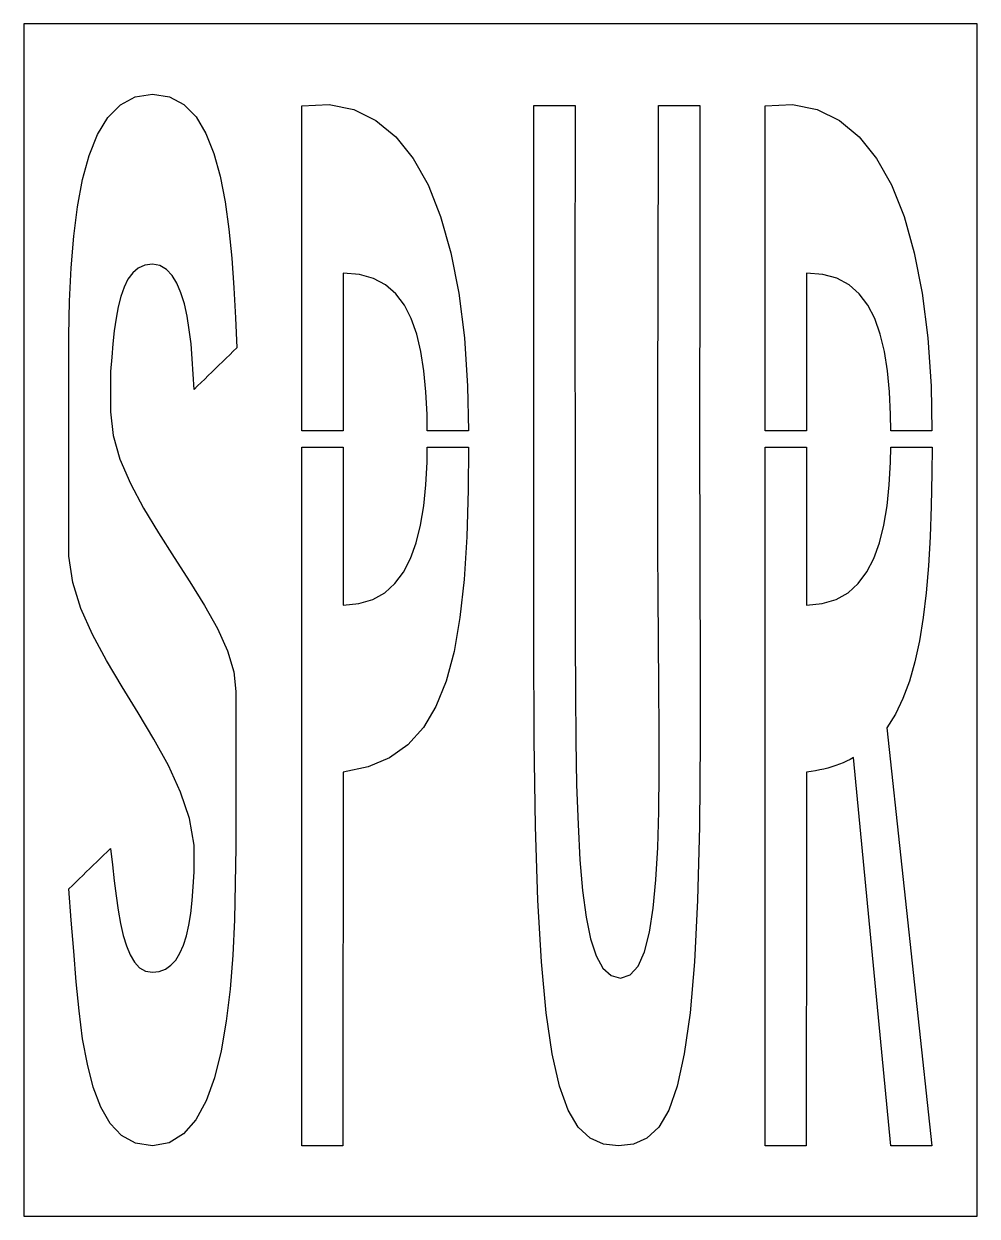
# Model space of a CAD drawing. Extents: x 0 to 44, y 0 to 55.
import ezdxf

# ---------------------------------------------------------------- set-up
doc = ezdxf.new("R2010")
doc.units = 0
doc.layers.add('CUT', color=7, linetype='Continuous')
doc.layers.add('OUTSIDE', color=1, linetype='Continuous')

msp = doc.modelspace()

# ---------------------------------------------------------------- linework, layer by layer
at = {"layer": 'CUT'}
for points in [[(7.9468, 50.7056), (8.4028, 49.9472), (8.7724, 49.0256), (9.0652, 47.9696), (9.2956, 46.7936), (9.4684, 45.5264), (9.5932, 44.1968), (9.694, 42.8288), (9.766, 41.4416), (9.8332, 40.0592), (9.6652, 39.9008), (9.502, 39.7376), (9.3388, 39.5792), (9.1708, 39.416), (9.0076, 39.2576), (8.8444, 39.0992), (8.6764, 38.936), (8.5132, 38.7776), (8.35, 38.6144), (8.182, 38.456), (8.0188, 38.2976), (7.8556, 38.1344), (7.822, 38.8448), (7.774, 39.5504), (7.7164, 40.232), (7.6348, 40.8896), (7.534, 41.5088), (7.4092, 42.08), (7.2508, 42.5888), (7.0684, 43.0352), (6.8428, 43.3952), (6.5836, 43.6688), (6.2812, 43.8464), (5.9308, 43.9088), (5.5804, 43.8656), (5.2828, 43.7312), (5.0236, 43.5152), (4.8076, 43.2176), (4.6252, 42.8528), (4.4764, 42.4304), (4.3516, 41.9456), (4.2556, 41.4176), (4.174, 40.8464), (4.1068, 40.2464), (4.054, 39.6176), (4.006, 38.9696), (4.006, 38.8112), (4.006, 38.6576), (4.006, 38.4992), (4.006, 38.3456), (4.006, 38.1872), (4.006, 38.0336), (4.006, 37.8752), (4.006, 37.7216), (4.006, 37.5632), (4.006, 37.4096), (4.006, 37.2512), (4.006, 37.0976), (4.1212, 36.0176), (4.438, 34.9136), (4.9228, 33.7904), (5.5276, 32.6528), (6.214, 31.5152), (6.9388, 30.3776), (7.6636, 29.2592), (8.3404, 28.1648), (8.9308, 27.104), (9.3964, 26.0816), (9.694, 25.1072), (9.7804, 24.1952), (9.7804, 23.6), (9.7804, 23), (9.7804, 22.4048), (9.7804, 21.8048), (9.7804, 21.2048), (9.7804, 20.6096), (9.7804, 20.0096), (9.7804, 19.4144), (9.7804, 18.8144), (9.7804, 18.2144), (9.7804, 17.6192), (9.7804, 17.0192), (9.7612, 15.344), (9.7228, 13.6736), (9.6412, 12.0416), (9.5164, 10.472), (9.3436, 8.9888), (9.1036, 7.6208), (8.7964, 6.3872), (8.4124, 5.3216), (7.942, 4.448), (7.3756, 3.7952), (6.7084, 3.3824), (5.9308, 3.2384), (5.158, 3.3632), (4.5148, 3.7184), (3.982, 4.28), (3.55, 5.0336), (3.2044, 5.9504), (2.9308, 7.0064), (2.7148, 8.1872), (2.5468, 9.464), (2.4124, 10.8128), (2.302, 12.2192), (2.1916, 13.6544), (2.0812, 15.0944), (2.2396, 15.2528), (2.4028, 15.4064), (2.5612, 15.5648), (2.7244, 15.7184), (2.8828, 15.8768), (3.0412, 16.0304), (3.2044, 16.1888), (3.3628, 16.3424), (3.526, 16.5008), (3.6844, 16.6544), (3.8476, 16.8128), (4.006, 16.9664), (4.0876, 16.208), (4.1692, 15.4736), (4.2556, 14.7728), (4.3516, 14.1152), (4.462, 13.5056), (4.5868, 12.9536), (4.7308, 12.464), (4.9036, 12.0512), (5.1052, 11.7104), (5.3404, 11.4608), (5.614, 11.3024), (5.9308, 11.2496), (6.2524, 11.2832), (6.5356, 11.3936), (6.79, 11.5712), (7.0108, 11.816), (7.2028, 12.128), (7.366, 12.5024), (7.5052, 12.9344), (7.6156, 13.424), (7.7068, 13.9664), (7.774, 14.5568), (7.822, 15.1952), (7.8556, 15.8768), (7.8652, 17.1104), (7.6444, 18.3392), (7.2316, 19.5632), (6.67, 20.7824), (6.0076, 21.9968), (5.278, 23.2112), (4.534, 24.4208), (3.8188, 25.6256), (3.1708, 26.8304), (2.638, 28.0352), (2.2588, 29.2352), (2.0812, 30.44), (2.0812, 31.1552), (2.0812, 31.8704), (2.0812, 32.5856), (2.0812, 33.3008), (2.0812, 34.0112), (2.0812, 34.7264), (2.0812, 35.4416), (2.0812, 36.1568), (2.0812, 36.872), (2.0812, 37.5872), (2.0812, 38.3024), (2.0812, 39.0176), (2.0812, 40.6304), (2.1148, 42.2144), (2.182, 43.7408), (2.302, 45.2), (2.47, 46.5632), (2.7052, 47.816), (3.0172, 48.9344), (3.406, 49.8944), (3.8812, 50.6768), (4.4572, 51.2624), (5.134, 51.632), (5.9308, 51.7616), (6.718, 51.6368), (7.3852, 51.2768)], [(19.2364, 46.112), (19.7068, 44.4416), (20.0716, 42.5744), (20.3308, 40.52), (20.4844, 38.2832), (20.5257, 36.2208), (18.6224, 36.2208), (18.6124, 36.9872), (18.5596, 38.0288), (18.4684, 38.9936), (18.3292, 39.8816), (18.1372, 40.688), (17.8828, 41.4032), (17.566, 42.0224), (17.1724, 42.5408), (16.6972, 42.9584), (16.1404, 43.256), (15.4876, 43.4432), (14.7388, 43.5056), (14.7388, 42.2288), (14.7388, 40.952), (14.7388, 39.6752), (14.7388, 38.3984), (14.7388, 37.1216), (14.7388, 36.2208), (12.8332, 36.2208), (12.8332, 39.2336), (12.8332, 43.232), (12.8332, 47.2256), (12.8332, 51.2192), (14.086, 51.272), (15.2284, 51.0416), (16.2508, 50.5472), (17.1628, 49.7936), (17.9644, 48.7952), (18.6556, 47.5664)], [(25.438, 38.8112), (25.4428, 37.2176), (25.4428, 35.4272), (25.4428, 33.4544), (25.4476, 31.3136), (25.4524, 29.0192), (25.4524, 26.576), (25.462, 24.1568), (25.4812, 21.9344), (25.5148, 19.904), (25.5772, 18.0704), (25.6636, 16.4384), (25.7836, 15.0176), (25.9468, 13.7984), (26.1532, 12.7952), (26.4124, 12.0128), (26.7244, 11.4464), (27.1036, 11.1008), (27.5452, 10.9856), (27.982, 11.1248), (28.3468, 11.5376), (28.6396, 12.1952), (28.87, 13.0928), (29.0428, 14.2064), (29.1676, 15.5168), (29.254, 17.0096), (29.302, 18.6656), (29.326, 20.4656), (29.326, 22.3952), (29.3116, 24.44), (29.2924, 26.576), (29.278, 28.6688), (29.2684, 30.7424), (29.2636, 32.768), (29.2588, 34.7024), (29.2588, 36.5312), (29.2636, 38.2112), (29.2684, 39.7184), (29.278, 41.0192), (29.2828, 42.0848), (29.2876, 51.2384), (29.2924, 51.2384), (31.2028, 51.2384), (31.198, 41.8976), (31.1932, 40.7504), (31.1884, 39.3728), (31.1884, 37.8032), (31.1884, 36.0848), (31.1884, 34.2512), (31.1932, 32.3408), (31.198, 30.4016), (31.2076, 28.4672), (31.2172, 26.576), (31.222, 21.9584), (31.1836, 17.9744), (31.0924, 14.5808), (30.9484, 11.7296), (30.7468, 9.3824), (30.4828, 7.4864), (30.1564, 6.0032), (29.7628, 4.8896), (29.302, 4.1024), (28.7596, 3.5936), (28.1452, 3.32), (27.4492, 3.2384), (26.7532, 3.32), (26.134, 3.5936), (25.5916, 4.1024), (25.1212, 4.8896), (24.718, 6.0032), (24.382, 7.4864), (24.1084, 9.3824), (23.8924, 11.7296), (23.7292, 14.5808), (23.6188, 17.9744), (23.5516, 21.9584), (23.5324, 26.576), (23.5324, 51.2384), (25.4428, 51.2384), (25.438, 42.2912), (25.438, 41.36), (25.438, 40.1984)], [(40.0444, 47.5664), (40.6252, 46.112), (41.0956, 44.4416), (41.4604, 42.5744), (41.7196, 40.52), (41.8732, 38.2832), (41.9145, 36.2208), (40.0112, 36.2208), (40.0012, 36.9872), (39.9484, 38.0288), (39.8572, 38.9936), (39.718, 39.8816), (39.526, 40.688), (39.2716, 41.4032), (38.9548, 42.0224), (38.5612, 42.5456), (38.086, 42.9584), (37.5292, 43.2608), (36.8764, 43.4432), (36.1276, 43.5056), (36.1276, 42.2288), (36.1276, 40.952), (36.1276, 39.6752), (36.1276, 38.3984), (36.1276, 37.1216), (36.1276, 36.2208), (34.222, 36.2208), (34.222, 39.2336), (34.222, 43.232), (34.222, 47.2304), (34.222, 51.2192), (35.4748, 51.272), (36.6172, 51.0416), (37.6396, 50.5472), (38.5516, 49.7936), (39.3532, 48.7952)], [(20.3212, 29.3744), (20.1244, 27.6128), (19.8556, 26.048), (19.4908, 24.6848), (19.0204, 23.5136), (18.4396, 22.5344), (17.7292, 21.7472), (16.8844, 21.1424), (15.8908, 20.72), (14.7388, 20.48), (14.7388, 19.0448), (14.7388, 17.6096), (14.734, 16.1696), (14.734, 14.7344), (14.734, 13.2944), (14.7292, 11.8592), (14.7292, 10.424), (14.7244, 8.984), (14.7244, 7.5488), (14.7244, 6.1088), (14.7244, 4.6736), (14.7244, 3.2384), (14.566, 3.2384), (14.4076, 3.2384), (14.2492, 3.2384), (14.0908, 3.2384), (13.9324, 3.2384), (13.7788, 3.2384), (13.6204, 3.2384), (13.462, 3.2384), (13.3084, 3.2384), (13.15, 3.2384), (12.9916, 3.2384), (12.8332, 3.2384), (12.8332, 7.232), (12.8332, 11.2256), (12.8332, 15.224), (12.8332, 19.2224), (12.8332, 23.2256), (12.8332, 27.2288), (12.8332, 31.232), (12.8332, 35.2352), (12.8332, 35.4688), (14.7388, 35.4688), (14.7388, 34.568), (14.7388, 33.2912), (14.7388, 32.0144), (14.7388, 30.7376), (14.7388, 29.4608), (14.7388, 28.184), (15.4636, 28.256), (16.102, 28.448), (16.654, 28.76), (17.1244, 29.1824), (17.518, 29.7104), (17.8444, 30.3392), (18.1084, 31.064), (18.31, 31.8704), (18.4588, 32.7632), (18.5548, 33.7328), (18.6124, 34.7744), (18.6215, 35.4688), (20.5291, 35.4688), (20.5132, 33.5072), (20.446, 31.3376)], [(41.758, 29.9984), (41.6524, 28.76), (41.5132, 27.608), (41.3404, 26.5424), (41.1292, 25.568), (40.8748, 24.68), (40.5724, 23.8784), (40.2268, 23.1632), (39.8236, 22.5296), (41.9068, 3.2384), (40.0108, 3.2384), (38.2924, 21.152), (38.1388, 21.0704), (37.9756, 20.9888), (37.8124, 20.9168), (37.6444, 20.8448), (37.4716, 20.7824), (37.294, 20.7248), (37.1116, 20.672), (36.9244, 20.624), (36.7324, 20.5808), (36.5356, 20.5424), (36.334, 20.5088), (36.1276, 20.48), (36.1276, 19.0448), (36.1276, 17.6096), (36.1228, 16.1696), (36.1228, 14.7344), (36.1228, 13.2992), (36.118, 11.8592), (36.118, 10.424), (36.1132, 8.984), (36.1132, 7.5488), (36.1132, 6.1088), (36.1132, 4.6736), (36.1132, 3.2384), (35.9548, 3.2384), (35.7964, 3.2384), (35.638, 3.2384), (35.4796, 3.2384), (35.3212, 3.2384), (35.1676, 3.2384), (35.0092, 3.2384), (34.8508, 3.2384), (34.6972, 3.2384), (34.5388, 3.2384), (34.3804, 3.2384), (34.222, 3.2384), (34.222, 7.232), (34.222, 11.2256), (34.222, 15.224), (34.222, 19.2224), (34.222, 23.2256), (34.222, 27.2288), (34.222, 31.232), (34.222, 35.2352), (34.222, 35.4688), (36.1276, 35.4688), (36.1276, 34.568), (36.1276, 33.2912), (36.1276, 32.0144), (36.1276, 30.7376), (36.1276, 29.4608), (36.1276, 28.184), (36.8524, 28.256), (37.4908, 28.448), (38.0428, 28.76), (38.5132, 29.1872), (38.9068, 29.7152), (39.2332, 30.3392), (39.4972, 31.064), (39.6988, 31.8704), (39.8428, 32.7632), (39.9436, 33.7328), (40.0012, 34.7744), (40.0103, 35.4688), (41.9188, 35.4688), (41.9116, 34.2752), (41.8828, 32.7584), (41.8348, 31.3328)]]:
    msp.add_lwpolyline(points, close=True, dxfattribs=at)
at = {"layer": 'OUTSIDE'}
msp.add_lwpolyline([(0, 0), (44, 0), (44, 55), (0, 55)], close=True, dxfattribs=at)

doc.saveas('drawing.dxf')
